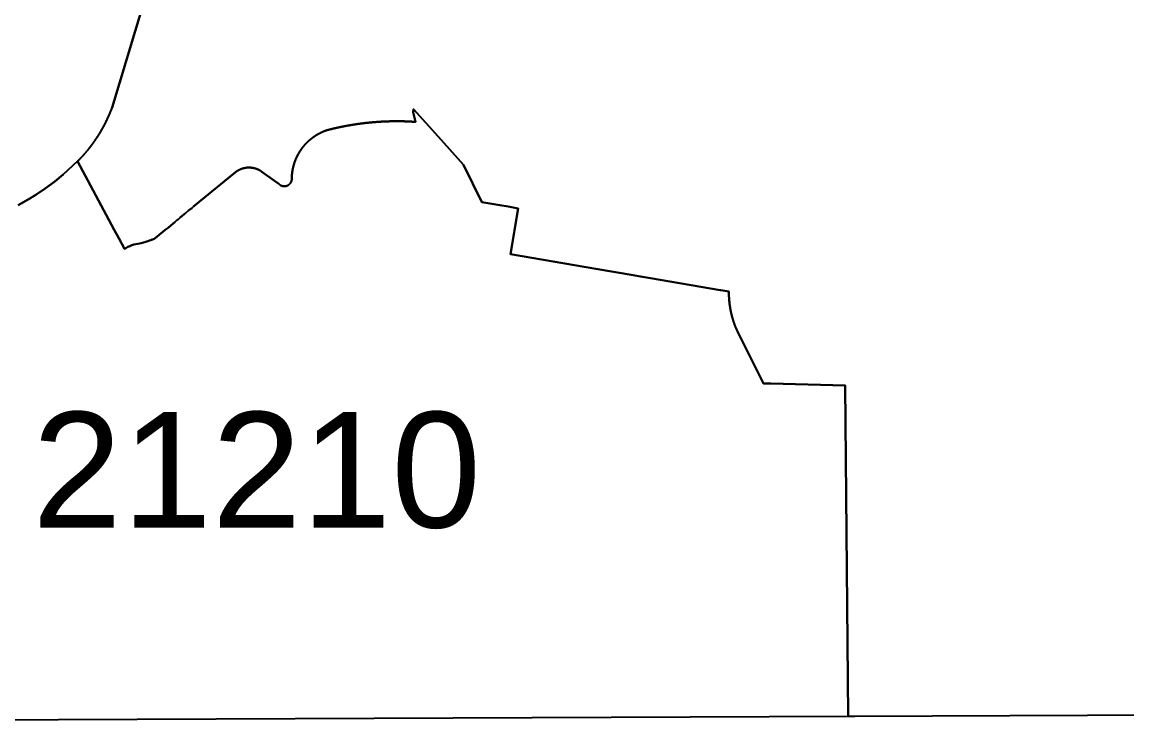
# Model space of a CAD drawing. Header units: inches. Extents: x 1341578 to 1502124, y 557203 to 748561.
# Drawn here: x 1412499 to 1417596, y 621263 to 624488 of the extents above; entities that cross this region are included whole.
import ezdxf
from ezdxf.enums import TextEntityAlignment as Align

# ---------------------------------------------------------------- set-up
doc = ezdxf.new("R2010")
doc.units = ezdxf.units.IN
doc.header["$MEASUREMENT"] = 0
doc.layers.add('Zipcode', color=7, linetype='Continuous')
doc.layers.add('ZipcodeAnno', color=7, linetype='Continuous')
doc.styles.add('Arial', font='arial.ttf')

msp = doc.modelspace()

# ---------------------------------------------------------------- linework, layer by layer
at = {"layer": 'Zipcode'}
for points in [[(1413054.4, 624558.9), (1412914, 624093.6), (1412913.6, 624092.7), (1412913.1, 624091.4), (1412912.4, 624089.5), (1412911.7, 624087.7), (1412911.2, 624086.3), (1412910.7, 624084.9), (1412910, 624083.1), (1412909.4, 624081.7), (1412908.9, 624080.3), (1412908.1, 624078.5), (1412907.4, 624076.7), (1412906.7, 624074.9), (1412905.9, 624073), (1412905.2, 624071.2), (1412904.4, 624069.4), (1412903.9, 624068), (1412903.3, 624066.7), (1412902.5, 624064.9), (1412901.8, 624063), (1412901, 624061.2), (1412900.4, 624059.9), (1412899.8, 624058.5), (1412899.2, 624057.2), (1412898.6, 624055.8), (1412897.8, 624054), (1412897, 624052.2), (1412896.4, 624050.9), (1412895.8, 624049.5), (1412895, 624047.7), (1412894.2, 624045.9), (1412893.6, 624044.6), (1412893, 624043.3), (1412892.1, 624041.5), (1412891.5, 624040.1), (1412890.9, 624038.8), (1412890, 624037), (1412889.2, 624035.2), (1412888.3, 624033.5), (1412887.5, 624031.7), (1412886.8, 624030.4), (1412886.2, 624029.1), (1412885.5, 624027.7), (1412884.8, 624026.4), (1412884, 624024.6), (1412883.3, 624023.3), (1412882.6, 624022), (1412882, 624020.7), (1412881.3, 624019.4), (1412880.4, 624017.6), (1412879.7, 624016.3), (1412879, 624015), (1412878.4, 624013.7), (1412877.7, 624012.4), (1412876.7, 624010.6), (1412875.8, 624008.9), (1412874.9, 624007.2), (1412874, 624005.4), (1412873, 624003.7), (1412872.1, 624002), (1412871.1, 624000.3), (1412870.2, 623998.5), (1412869.2, 623996.8), (1412868.2, 623995.1), (1412867.3, 623993.4), (1412866.3, 623991.7), (1412865.6, 623990.4), (1412864.8, 623989.1), (1412864.1, 623987.8), (1412863.3, 623986.6), (1412862.4, 623984.9), (1412861.6, 623983.6), (1412860.9, 623982.3), (1412859.8, 623980.6), (1412858.8, 623978.9), (1412857.8, 623977.3), (1412857.1, 623976), (1412856.3, 623974.7), (1412855.3, 623973), (1412854.2, 623971.4), (1412853.2, 623969.7), (1412852.2, 623968), (1412851.4, 623966.8), (1412850.6, 623965.5), (1412849.5, 623963.9), (1412848.5, 623962.2), (1412847.4, 623960.5), (1412846.6, 623959.3), (1412845.8, 623958.1), (1412844.7, 623956.4), (1412843.6, 623954.8), (1412842.8, 623953.5), (1412842, 623952.3), (1412840.9, 623950.7), (1412839.8, 623949), (1412838.7, 623947.4), (1412837.6, 623945.8), (1412836.8, 623944.5), (1412836, 623943.3), (1412835.1, 623942.1), (1412834.3, 623940.9), (1412833.2, 623939.3), (1412832.3, 623938.1), (1412831.5, 623936.9), (1412830.6, 623935.7), (1412829.8, 623934.5), (1412828.6, 623932.9), (1412827.5, 623931.3), (1412826.3, 623929.7), (1412825.2, 623928.1), (1412824.3, 623926.9), (1412823.4, 623925.7), (1412822.5, 623924.5), (1412821.7, 623923.3), (1412820.5, 623921.7), (1412819.3, 623920.1), (1412818.1, 623918.6), (1412817.2, 623917.4), (1412816.4, 623916.2), (1412815.2, 623914.6), (1412814, 623913.1), (1412812.8, 623911.5), (1412811.8, 623910.4), (1412810.9, 623909.2), (1412809.7, 623907.6), (1412808.8, 623906.5), (1412807.9, 623905.3), (1412806.7, 623903.8), (1412805.4, 623902.3), (1412804.2, 623900.7), (1412803, 623899.2), (1412801.7, 623897.7), (1412800.5, 623896.1), (1412799.2, 623894.6), (1412798, 623893.1), (1412797, 623892), (1412796.1, 623890.8), (1412794.8, 623889.3), (1412793.5, 623887.8), (1412792.3, 623886.3), (1412791, 623884.8), (1412789.7, 623883.3), (1412788.4, 623881.8), (1412787.5, 623880.7), (1412786.5, 623879.6), (1412785.2, 623878.1), (1412784.2, 623877), (1412783.2, 623875.9), (1412781.9, 623874.5), (1412780.6, 623873), (1412779.3, 623871.5), (1412778, 623870.1), (1412776.6, 623868.6), (1412775.3, 623867.2), (1412774, 623865.7), (1412772.6, 623864.3), (1412771.6, 623863.2), (1412770.6, 623862.1), (1412769.6, 623861), (1412768.6, 623860), (1412767.2, 623858.5), (1412765.9, 623857.1), (1412764.5, 623855.7), (1412763.5, 623854.6), (1412762.5, 623853.6), (1412761.4, 623852.5), (1412760.4, 623851.4), (1412759, 623850), (1412757.6, 623848.6), (1412756.3, 623847.2), (1412755.2, 623846.2), (1412689.2, 623785.5), (1412649.6, 623752.2), (1412606.1, 623719.9), (1412562.2, 623691.1), (1412527.2, 623669.5), (1412481.4, 623643.3)], [(1424210.8, 621316.9), (1416340.8, 621283.4), (1416310.5, 621283.2), (1416310.4, 621286.5), (1416296.4, 622810.3), (1415953.4, 622819.6), (1415919.4, 622820.5), (1415799.4, 623060.7), (1415799, 623061.6), (1415798.4, 623062.9), (1415797.6, 623064.7), (1415796.8, 623066.4), (1415796, 623068.2), (1415795.2, 623070), (1415794.5, 623071.8), (1415793.7, 623073.5), (1415793, 623075.3), (1415792.4, 623076.7), (1415791.9, 623078), (1415791.1, 623079.8), (1415790.4, 623081.6), (1415789.7, 623083.4), (1415789.2, 623084.8), (1415788.6, 623086.1), (1415787.9, 623087.9), (1415787.3, 623089.7), (1415786.6, 623091.5), (1415785.9, 623093.4), (1415785.3, 623095.2), (1415784.6, 623097), (1415784, 623098.8), (1415783.3, 623100.7), (1415782.9, 623102), (1415782.4, 623103.4), (1415781.9, 623104.8), (1415781.5, 623106.2), (1415781, 623107.5), (1415780.6, 623108.9), (1415780, 623110.8), (1415779.6, 623112.1), (1415779.1, 623113.5), (1415778.6, 623115.4), (1415778.1, 623116.8), (1415777.7, 623118.2), (1415777.2, 623120), (1415776.6, 623121.9), (1415776.1, 623123.7), (1415775.6, 623125.6), (1415775.2, 623127), (1415774.8, 623128.4), (1415774.3, 623130.3), (1415773.8, 623132.2), (1415773.4, 623134), (1415773, 623135.4), (1415772.6, 623136.8), (1415772.3, 623138.3), (1415772, 623139.7), (1415771.5, 623141.5), (1415771.1, 623143.4), (1415770.6, 623145.3), (1415770.3, 623146.7), (1415770, 623148.2), (1415769.6, 623150), (1415769.2, 623151.9), (1415768.8, 623153.8), (1415768.5, 623155.3), (1415768.2, 623156.7), (1415767.8, 623158.6), (1415767.5, 623160.5), (1415767.2, 623161.9), (1415767, 623163.3), (1415766.6, 623165.2), (1415766.3, 623167.1), (1415766, 623169.1), (1415765.7, 623170.5), (1415765.5, 623171.9), (1415765.2, 623173.8), (1415765, 623175.3), (1415764.7, 623176.7), (1415764.5, 623178.6), (1415764.3, 623180.1), (1415764.1, 623181.5), (1415763.8, 623183.4), (1415763.6, 623184.9), (1415763.4, 623186.3), (1415763.2, 623188.2), (1415763, 623189.7), (1415762.8, 623191.1), (1415762.6, 623193), (1415762.4, 623194.9), (1415762.3, 623196.4), (1415762.1, 623197.8), (1415761.9, 623199.8), (1415761.8, 623201.2), (1415761.7, 623202.7), (1415761.5, 623204.6), (1415761.4, 623206), (1415761.3, 623207.5), (1415761.1, 623209.4), (1415761, 623211.3), (1415760.9, 623213.3), (1415760.8, 623214.7), (1415760.7, 623216.2), (1415760.6, 623217.6), (1415760.6, 623219.1), (1415760.5, 623221), (1415760.4, 623222.9), (1415760.3, 623224.4), (1415760.3, 623225.8), (1415760.2, 623227.8), (1415760.2, 623229.7), (1415760.1, 623231.6), (1415760.1, 623233.1), (1415760.1, 623234.5), (1415760.1, 623236.5), (1415760.1, 623238.4), (1415760.1, 623240.4), (1415760.1, 623242.3), (1415760.1, 623243.7), (1415760.1, 623244.7), (1415722.3, 623251.2), (1415720.5, 623251.5), (1415398.6, 623306.3), (1415343.7, 623315.7), (1415318, 623320.1), (1415146.5, 623349.3), (1414949.4, 623382.9), (1414752.2, 623416.6), (1414788.4, 623628.5), (1414741.4, 623636.5), (1414702.6, 623643.1), (1414620.8, 623657.1), (1414535.5, 623829.1), (1414418, 623959.8), (1414304.4, 624086.2), (1414303.1, 624072.7), (1414314, 624027.8), (1414312.5, 624027.9), (1414311.6, 624028), (1414310.6, 624028), (1414309.1, 624028.1), (1414307.7, 624028.2), (1414306.7, 624028.3), (1414305.7, 624028.3), (1414304.7, 624028.4), (1414303.8, 624028.5), (1414302.8, 624028.5), (1414301.8, 624028.6), (1414300.8, 624028.6), (1414299.9, 624028.7), (1414298.9, 624028.7), (1414297.9, 624028.8), (1414296.9, 624028.9), (1414296, 624028.9), (1414295, 624029), (1414294, 624029), (1414293, 624029.1), (1414292.1, 624029.1), (1414291.1, 624029.2), (1414290.1, 624029.2), (1414289.1, 624029.3), (1414288.2, 624029.3), (1414286.7, 624029.4), (1414284.7, 624029.5), (1414282.8, 624029.5), (1414280.8, 624029.6), (1414278.9, 624029.7), (1414276.9, 624029.8), (1414275, 624029.9), (1414273, 624029.9), (1414271.6, 624030), (1414270.1, 624030), (1414268.2, 624030.1), (1414266.2, 624030.2), (1414264.2, 624030.2), (1414262.3, 624030.3), (1414260.3, 624030.3), (1414258.4, 624030.4), (1414256.9, 624030.4), (1414255.5, 624030.4), (1414254, 624030.5), (1414253, 624030.5), (1414251.5, 624030.5), (1414250.1, 624030.5), (1414249.1, 624030.6), (1414247.6, 624030.6), (1414246.2, 624030.6), (1414245.2, 624030.6), (1414244.2, 624030.6), (1414242.8, 624030.7), (1414241.3, 624030.7), (1414240.3, 624030.7), (1414239.3, 624030.7), (1414238.4, 624030.7), (1414237.4, 624030.7), (1414235.9, 624030.7), (1414234.5, 624030.7), (1414233, 624030.7), (1414231.5, 624030.7), (1414230.5, 624030.7), (1414229.6, 624030.7), (1414228.6, 624030.7), (1414227.6, 624030.7), (1414226.6, 624030.7), (1414225.7, 624030.7), (1414224.7, 624030.7), (1414223.7, 624030.7), (1414222.7, 624030.7), (1414221.8, 624030.7), (1414220.8, 624030.7), (1414219.8, 624030.7), (1414218.8, 624030.7), (1414217.8, 624030.7), (1414216.9, 624030.7), (1414215.9, 624030.7), (1414214.9, 624030.7), (1414213.9, 624030.7), (1414213, 624030.7), (1414212, 624030.6), (1414211, 624030.6), (1414210, 624030.6), (1414209.1, 624030.6), (1414208.1, 624030.6), (1414207.1, 624030.6), (1414206.1, 624030.6), (1414205.1, 624030.5), (1414204.2, 624030.5), (1414203.2, 624030.5), (1414202.2, 624030.5), (1414201.2, 624030.5), (1414200.3, 624030.5), (1414199.3, 624030.4), (1414198.3, 624030.4), (1414197.3, 624030.4), (1414196.4, 624030.4), (1414195.4, 624030.3), (1414194.4, 624030.3), (1414193.4, 624030.3), (1414192, 624030.2), (1414190.5, 624030.2), (1414189.5, 624030.2), (1414188.5, 624030.1), (1414187.6, 624030.1), (1414186.6, 624030.1), (1414185.6, 624030.1), (1414184.6, 624030), (1414183.7, 624030), (1414182.7, 624030), (1414181.7, 624029.9), (1414180.7, 624029.9), (1414179.8, 624029.8), (1414178.8, 624029.8), (1414177.8, 624029.8), (1414176.8, 624029.7), (1414175.9, 624029.7), (1414174.9, 624029.7), (1414173.9, 624029.6), (1414172.9, 624029.6), (1414171.9, 624029.5), (1414171, 624029.5), (1414170, 624029.4), (1414169, 624029.4), (1414168, 624029.4), (1414167.1, 624029.3), (1414166.1, 624029.3), (1414165.1, 624029.2), (1414164.1, 624029.2), (1414163.2, 624029.1), (1414162.2, 624029.1), (1414161.2, 624029), (1414160.2, 624029), (1414159.3, 624028.9), (1414158.3, 624028.9), (1414157.3, 624028.8), (1414156.3, 624028.8), (1414155.4, 624028.7), (1414154.4, 624028.6), (1414153.4, 624028.6), (1414152.4, 624028.5), (1414151.5, 624028.5), (1414150.5, 624028.4), (1414149.5, 624028.4), (1414148.5, 624028.3), (1414147.6, 624028.2), (1414146.1, 624028.1), (1414144.6, 624028), (1414143.7, 624028), (1414142.7, 624027.9), (1414141.7, 624027.8), (1414140.7, 624027.8), (1414139.8, 624027.7), (1414138.8, 624027.7), (1414137.8, 624027.6), (1414136.8, 624027.5), (1414135.9, 624027.4), (1414134.9, 624027.4), (1414133.9, 624027.3), (1414132.9, 624027.2), (1414132, 624027.2), (1414131, 624027.1), (1414130, 624027), (1414129, 624026.9), (1414128.1, 624026.9), (1414127.1, 624026.8), (1414126.1, 624026.7), (1414125.2, 624026.6), (1414124.2, 624026.5), (1414123.2, 624026.5), (1414122.2, 624026.4), (1414121.3, 624026.3), (1414120.3, 624026.2), (1414119.3, 624026.1), (1414118.3, 624026.1), (1414117.4, 624026), (1414116.4, 624025.9), (1414115.4, 624025.8), (1414114.4, 624025.7), (1414113.5, 624025.6), (1414112.5, 624025.5), (1414111.5, 624025.5), (1414110.6, 624025.4), (1414109.6, 624025.3), (1414108.6, 624025.2), (1414107.6, 624025.1), (1414106.7, 624025), (1414105.7, 624024.9), (1414104.7, 624024.8), (1414103.7, 624024.7), (1414102.8, 624024.6), (1414101.8, 624024.5), (1414100.8, 624024.4), (1414099.9, 624024.3), (1414098.9, 624024.2), (1414097.9, 624024.1), (1414096.9, 624024), (1414096, 624023.9), (1414094.5, 624023.8), (1414093.1, 624023.6), (1414092.1, 624023.5), (1414091.1, 624023.4), (1414090.1, 624023.3), (1414089.2, 624023.2), (1414088.2, 624023.1), (1414087.2, 624023), (1414086.3, 624022.9), (1414085.3, 624022.8), (1414084.3, 624022.7), (1414083.3, 624022.6), (1414082.4, 624022.4), (1414081.4, 624022.3), (1414080.4, 624022.2), (1414079.5, 624022.1), (1414078, 624021.9), (1414076.6, 624021.8), (1414075.6, 624021.7), (1414074.6, 624021.5), (1414073.6, 624021.4), (1414072.7, 624021.3), (1414071.7, 624021.2), (1414070.7, 624021.1), (1414069.8, 624020.9), (1414068.8, 624020.8), (1414067.8, 624020.7), (1414066.9, 624020.6), (1414065.9, 624020.4), (1414064.9, 624020.3), (1414063.9, 624020.2), (1414063, 624020.1), (1414062, 624019.9), (1414061, 624019.8), (1414060.1, 624019.7), (1414059.1, 624019.6), (1414058.1, 624019.4), (1414057.2, 624019.3), (1414056.2, 624019.2), (1414055.2, 624019), (1414054.3, 624018.9), (1414053.3, 624018.8), (1414052.3, 624018.6), (1414051.4, 624018.5), (1414050.4, 624018.4), (1414049.4, 624018.2), (1414048.5, 624018.1), (1414047.5, 624018), (1414046.5, 624017.8), (1414045.6, 624017.7), (1414044.6, 624017.5), (1414043.6, 624017.4), (1414042.7, 624017.3), (1414041.7, 624017.1), (1414040.7, 624017), (1414039.8, 624016.8), (1414038.8, 624016.7), (1414037.8, 624016.5), (1414036.9, 624016.4), (1414035.9, 624016.3), (1414034.9, 624016.1), (1414034, 624016), (1414033, 624015.8), (1414032, 624015.7), (1414031.1, 624015.5), (1414030.1, 624015.4), (1414029.1, 624015.2), (1414028.2, 624015.1), (1414027.2, 624014.9), (1414026.2, 624014.7), (1414025.3, 624014.6), (1414024.3, 624014.4), (1414023.3, 624014.3), (1414022.4, 624014.1), (1414021.4, 624014), (1414020.5, 624013.8), (1414019.5, 624013.6), (1414018.5, 624013.5), (1414017.6, 624013.3), (1414016.6, 624013.2), (1414015.6, 624013), (1414014.7, 624012.8), (1414013.7, 624012.7), (1414012.7, 624012.5), (1414011.8, 624012.3), (1414010.8, 624012.2), (1414009.9, 624012), (1414008.9, 624011.8), (1414007.9, 624011.7), (1414007, 624011.5), (1414006, 624011.3), (1414005, 624011.2), (1414004.1, 624011), (1414003.1, 624010.8), (1414002.2, 624010.7), (1414001.2, 624010.5), (1414000.2, 624010.3), (1413999.3, 624010.1), (1413998.3, 624010), (1413997.4, 624009.8), (1413996.4, 624009.6), (1413995.4, 624009.4), (1413994.5, 624009.2), (1413993.5, 624009.1), (1413992.6, 624008.9), (1413991.6, 624008.7), (1413990.6, 624008.5), (1413989.7, 624008.3), (1413988.7, 624008.2), (1413987.8, 624008), (1413986.8, 624007.8), (1413985.8, 624007.6), (1413984.9, 624007.4), (1413983.9, 624007.2), (1413983, 624007.1), (1413982, 624006.9), (1413981, 624006.7), (1413980.1, 624006.5), (1413979.1, 624006.3), (1413978.2, 624006.1), (1413977.2, 624005.9), (1413976.3, 624005.7), (1413975.3, 624005.5), (1413974.3, 624005.3), (1413973.4, 624005.1), (1413972.4, 624004.9), (1413971.5, 624004.7), (1413970.5, 624004.6), (1413969.6, 624004.4), (1413968.6, 624004.2), (1413967.6, 624004), (1413966.7, 624003.8), (1413965.7, 624003.6), (1413964.8, 624003.4), (1413963.8, 624003.2), (1413962.4, 624002.9), (1413960.9, 624002.5), (1413960, 624002.3), (1413959, 624002.1), (1413958.1, 624001.9), (1413957.1, 624001.7), (1413956.2, 624001.5), (1413955.2, 624001.3), (1413954.3, 624001.1), (1413953.3, 624000.9), (1413952.4, 624000.7), (1413950.9, 624000.4), (1413949.5, 624000), (1413948.5, 623999.8), (1413947.6, 623999.6), (1413946.6, 623999.4), (1413945.7, 623999.2), (1413944.7, 623999), (1413943.8, 623998.7), (1413942.8, 623998.5), (1413941.9, 623998.3), (1413940.9, 623998.1), (1413940, 623997.9), (1413939, 623997.7), (1413938.1, 623997.4), (1413937.1, 623997.2), (1413936.2, 623997), (1413935.2, 623996.8), (1413934.3, 623996.5), (1413933.3, 623996.3), (1413932.4, 623996.1), (1413931.4, 623995.9), (1413930.5, 623995.6), (1413929.5, 623995.4), (1413928.6, 623995.2), (1413927.6, 623994.9), (1413926.7, 623994.7), (1413925.7, 623994.5), (1413924.8, 623994.3), (1413923.8, 623994), (1413922.9, 623993.8), (1413921.9, 623993.6), (1413921, 623993.3), (1413920, 623993.1), (1413919.1, 623992.8), (1413918.1, 623992.6), (1413917.2, 623992.4), (1413916.2, 623992.1), (1413915.3, 623991.9), (1413914.3, 623991.7), (1413913.4, 623991.4), (1413912.4, 623991.2), (1413911.5, 623990.9), (1413910.6, 623990.7), (1413909.6, 623990.4), (1413908.2, 623990.1), (1413906.8, 623989.7), (1413905.8, 623989.4), (1413904.9, 623989.1), (1413904, 623988.8), (1413903, 623988.4), (1413902.1, 623988.1), (1413901.1, 623987.8), (1413900.2, 623987.4), (1413899.3, 623987.1), (1413898.4, 623986.8), (1413897.4, 623986.4), (1413896.5, 623986.1), (1413895.6, 623985.7), (1413894.2, 623985.2), (1413892.8, 623984.6), (1413891.9, 623984.2), (1413891, 623983.9), (1413890.1, 623983.5), (1413889.1, 623983.1), (1413888.2, 623982.7), (1413887.3, 623982.3), (1413886.4, 623981.9), (1413885.5, 623981.5), (1413884.6, 623981.1), (1413883.7, 623980.7), (1413882.8, 623980.3), (1413881.9, 623979.9), (1413881, 623979.5), (1413880.1, 623979.1), (1413879.2, 623978.7), (1413878.3, 623978.2), (1413877.4, 623977.8), (1413876.5, 623977.4), (1413875.6, 623976.9), (1413874.7, 623976.5), (1413873.8, 623976), (1413873, 623975.6), (1413872.1, 623975.1), (1413871.2, 623974.7), (1413870.3, 623974.2), (1413869.4, 623973.8), (1413868.6, 623973.3), (1413867.7, 623972.8), (1413866.8, 623972.4), (1413866, 623971.9), (1413865.1, 623971.4), (1413864.2, 623970.9), (1413863.4, 623970.4), (1413862.5, 623969.9), (1413861.6, 623969.4), (1413860.8, 623968.9), (1413859.9, 623968.4), (1413858.7, 623967.7), (1413857.4, 623966.9), (1413856.5, 623966.4), (1413855.7, 623965.9), (1413854.9, 623965.3), (1413854, 623964.8), (1413853.2, 623964.3), (1413852.4, 623963.7), (1413851.5, 623963.2), (1413850.7, 623962.7), (1413849.9, 623962.1), (1413849, 623961.6), (1413847.8, 623960.7), (1413846.6, 623959.9), (1413845.8, 623959.3), (1413844.9, 623958.8), (1413844.1, 623958.2), (1413843.3, 623957.6), (1413842.5, 623957.1), (1413841.3, 623956.2), (1413840.1, 623955.3), (1413839.3, 623954.7), (1413838.5, 623954.1), (1413837.7, 623953.5), (1413836.9, 623952.9), (1413836.2, 623952.3), (1413835.4, 623951.7), (1413834.6, 623951.1), (1413833.8, 623950.5), (1413833, 623949.9), (1413832.3, 623949.3), (1413831.5, 623948.6), (1413830.7, 623948), (1413829.9, 623947.4), (1413829.2, 623946.8), (1413828.4, 623946.1), (1413827.7, 623945.5), (1413826.9, 623944.8), (1413826.2, 623944.2), (1413825.4, 623943.5), (1413824.7, 623942.9), (1413823.9, 623942.2), (1413823.2, 623941.6), (1413822.4, 623940.9), (1413821.7, 623940.3), (1413821, 623939.6), (1413820.2, 623938.9), (1413819.5, 623938.3), (1413818.8, 623937.6), (1413818, 623936.9), (1413817.3, 623936.2), (1413816.6, 623935.5), (1413815.9, 623934.9), (1413815.2, 623934.2), (1413814.5, 623933.5), (1413813.8, 623932.8), (1413813.1, 623932.1), (1413812.4, 623931.4), (1413811.7, 623930.7), (1413811, 623930), (1413810.3, 623929.3), (1413809.6, 623928.5), (1413808.9, 623927.8), (1413808.2, 623927.1), (1413807.5, 623926.4), (1413806.9, 623925.7), (1413806.2, 623924.9), (1413805.5, 623924.2), (1413804.9, 623923.5), (1413804.2, 623922.7), (1413803.5, 623922), (1413802.9, 623921.3), (1413801.9, 623920.1), (1413800.9, 623919), (1413800.3, 623918.3), (1413799.6, 623917.5), (1413799, 623916.7), (1413798.4, 623916), (1413797.7, 623915.2), (1413797.1, 623914.5), (1413796.5, 623913.7), (1413795.8, 623912.9), (1413795.2, 623912.1), (1413794.6, 623911.4), (1413794, 623910.6), (1413793.4, 623909.8), (1413792.8, 623909), (1413792.2, 623908.2), (1413791.6, 623907.5), (1413791, 623906.7), (1413790.1, 623905.5), (1413789.2, 623904.3), (1413788.6, 623903.5), (1413788, 623902.7), (1413787.5, 623901.9), (1413786.9, 623901.1), (1413786.3, 623900.3), (1413785.7, 623899.4), (1413785.2, 623898.6), (1413784.6, 623897.8), (1413784.1, 623897), (1413783.5, 623896.2), (1413783, 623895.3), (1413782.4, 623894.5), (1413781.9, 623893.7), (1413781.3, 623892.9), (1413780.8, 623892), (1413780.3, 623891.2), (1413779.7, 623890.3), (1413779.2, 623889.5), (1413778.7, 623888.7), (1413778.2, 623887.8), (1413777.6, 623887), (1413777.1, 623886.1), (1413776.6, 623885.3), (1413776.1, 623884.4), (1413775.6, 623883.6), (1413775.1, 623882.7), (1413774.6, 623881.8), (1413774.1, 623881), (1413773.7, 623880.1), (1413773.2, 623879.3), (1413772.7, 623878.4), (1413772.2, 623877.5), (1413771.7, 623876.7), (1413771.3, 623875.8), (1413770.8, 623874.9), (1413770.3, 623874), (1413769.9, 623873.1), (1413769.4, 623872.3), (1413769, 623871.4), (1413768.5, 623870.5), (1413768.1, 623869.6), (1413767.7, 623868.7), (1413767.2, 623867.8), (1413766.8, 623866.9), (1413766.4, 623866), (1413765.9, 623865.2), (1413765.5, 623864.3), (1413765.1, 623863.4), (1413764.7, 623862.5), (1413764.3, 623861.6), (1413763.9, 623860.6), (1413763.5, 623859.7), (1413763.1, 623858.8), (1413762.7, 623857.9), (1413762.3, 623857), (1413761.9, 623856.1), (1413761.5, 623855.2), (1413761.1, 623854.3), (1413760.7, 623853.4), (1413760.4, 623852.4), (1413760, 623851.5), (1413759.6, 623850.6), (1413759.3, 623849.7), (1413758.9, 623848.7), (1413758.6, 623847.8), (1413758.2, 623846.9), (1413757.9, 623846), (1413757.4, 623844.6), (1413756.9, 623843.2), (1413756.5, 623842.2), (1413756.2, 623841.3), (1413755.9, 623840.4), (1413755.6, 623839.4), (1413755.3, 623838.5), (1413755, 623837.5), (1413754.6, 623836.6), (1413754.3, 623835.6), (1413754, 623834.7), (1413753.6, 623833.3), (1413753.2, 623831.9), (1413752.9, 623830.9), (1413752.6, 623830), (1413752.3, 623829), (1413752.1, 623828.1), (1413751.8, 623827.1), (1413751.5, 623826.1), (1413751.3, 623825.2), (1413751, 623824.2), (1413750.8, 623823.3), (1413750.5, 623822.3), (1413750.3, 623821.3), (1413750, 623820.4), (1413749.8, 623819.4), (1413749.6, 623818.5), (1413749.4, 623817.5), (1413749.1, 623816.5), (1413748.9, 623815.6), (1413748.7, 623814.6), (1413748.5, 623813.6), (1413748.3, 623812.7), (1413748.1, 623811.7), (1413747.9, 623810.7), (1413747.7, 623809.7), (1413747.5, 623808.8), (1413747.3, 623807.8), (1413747.1, 623806.8), (1413747, 623805.8), (1413746.8, 623804.9), (1413746.6, 623803.9), (1413746.4, 623802.9), (1413746.3, 623801.9), (1413746.1, 623801), (1413745.9, 623799.5), (1413745.7, 623798), (1413745.5, 623797), (1413745.4, 623796.1), (1413745.3, 623795.1), (1413745.1, 623794.1), (1413745, 623793.1), (1413744.9, 623792.1), (1413744.8, 623791.1), (1413744.7, 623790.2), (1413744.5, 623789.2), (1413744.4, 623788.2), (1413744.3, 623787.2), (1413744.2, 623786.2), (1413744.2, 623785.2), (1413744.1, 623784.2), (1413744, 623783.3), (1413743.9, 623782.3), (1413743.8, 623781.3), (1413743.8, 623780.3), (1413743.7, 623779.3), (1413743.6, 623778.3), (1413743.5, 623776.8), (1413743.5, 623775.3), (1413743.4, 623774.4), (1413743.4, 623773.4), (1413743.3, 623772.4), (1413743.3, 623771.4), (1413743.3, 623770.4), (1413743.2, 623769.4), (1413743.2, 623768.4), (1413743.2, 623767.4), (1413743.2, 623766.4), (1413743.2, 623765.4), (1413743.2, 623764.4), (1413743.2, 623763.5), (1413743.2, 623762.5), (1413743.1, 623761.2), (1413743, 623759.9), (1413742.7, 623758.6), (1413742.4, 623756.8), (1413741.9, 623755.2), (1413741.6, 623754.2), (1413741.2, 623753), (1413740.7, 623751.9), (1413740.2, 623750.6), (1413739.4, 623749), (1413738.6, 623747.6), (1413738, 623746.5), (1413737.2, 623745.4), (1413736.2, 623744), (1413735.1, 623742.6), (1413734, 623741.3), (1413733.1, 623740.5), (1413732.3, 623739.7), (1413731.4, 623738.9), (1413730.5, 623738.1), (1413729.4, 623737.3), (1413728.3, 623736.5), (1413727.5, 623736), (1413726.5, 623735.4), (1413725.3, 623734.7), (1413723.9, 623733.9), (1413722.8, 623733.4), (1413721.7, 623733), (1413720.6, 623732.5), (1413719.4, 623732.1), (1413718.3, 623731.8), (1413717.1, 623731.5), (1413715.8, 623731.2), (1413714, 623730.9), (1413712.5, 623730.7), (1413711.6, 623730.6), (1413710.3, 623730.5), (1413708.9, 623730.5), (1413707.7, 623730.5), (1413706.5, 623730.5), (1413705.3, 623730.6), (1413704.2, 623730.8), (1413703.2, 623730.9), (1413702.3, 623731.1), (1413701.1, 623731.3), (1413700, 623731.6), (1413699.1, 623731.9), (1413698.3, 623732.1), (1413697.1, 623732.5), (1413696.1, 623732.9), (1413695, 623733.4), (1413693.8, 623733.9), (1413692.7, 623734.4), (1413691.7, 623735), (1413690.7, 623735.6), (1413689.7, 623736.2), (1413688.7, 623736.9), (1413687.8, 623737.6), (1413686.8, 623738.4), (1413685.9, 623739.2), (1413685, 623739.9), (1413684.3, 623740.6), (1413683.6, 623741.3), (1413662.9, 623756.2), (1413605.6, 623797.2), (1413604.1, 623798.3), (1413602.6, 623799.4), (1413601.1, 623800.4), (1413599.9, 623801.2), (1413598.7, 623801.9), (1413597.1, 623802.9), (1413595.5, 623803.8), (1413594.3, 623804.5), (1413593, 623805.2), (1413591.8, 623805.8), (1413590.5, 623806.5), (1413588.9, 623807.3), (1413587.6, 623807.9), (1413586.3, 623808.5), (1413584.6, 623809.2), (1413582.9, 623809.9), (1413581.1, 623810.6), (1413579.8, 623811.1), (1413578.5, 623811.5), (1413576.7, 623812.1), (1413575.4, 623812.5), (1413574.1, 623813), (1413572.7, 623813.3), (1413571.4, 623813.7), (1413569.5, 623814.2), (1413568.2, 623814.5), (1413566.8, 623814.8), (1413565, 623815.2), (1413563.1, 623815.5), (1413561.8, 623815.7), (1413560.4, 623816), (1413558.5, 623816.2), (1413556.7, 623816.4), (1413554.8, 623816.6), (1413553, 623816.8), (1413551.1, 623816.9), (1413549.2, 623817), (1413547.4, 623817), (1413545.5, 623817), (1413544.1, 623817), (1413542.7, 623817), (1413541.3, 623816.9), (1413539.9, 623816.8), (1413538, 623816.7), (1413536.2, 623816.6), (1413534.8, 623816.4), (1413533.4, 623816.2), (1413531.5, 623816), (1413529.7, 623815.7), (1413527.8, 623815.4), (1413526, 623815), (1413524.6, 623814.8), (1413523.3, 623814.4), (1413521.9, 623814.1), (1413520.6, 623813.8), (1413518.7, 623813.3), (1413517, 623812.8), (1413515.6, 623812.4), (1413514.3, 623811.9), (1413513, 623811.5), (1413511.6, 623811), (1413509.9, 623810.4), (1413508.2, 623809.7), (1413506.4, 623808.9), (1413504.7, 623808.2), (1413503.4, 623807.6), (1413502.2, 623807), (1413500.5, 623806.2), (1413499.3, 623805.5), (1413498, 623804.9), (1413496.8, 623804.2), (1413495.6, 623803.5), (1413494, 623802.6), (1413492.8, 623801.8), (1413491.6, 623801.1), (1413299.1, 623644.9), (1413290.5, 623637.5), (1413281.9, 623630.2), (1413267.2, 623618), (1413252.3, 623606.1), (1413237.5, 623594), (1413228.9, 623586.7), (1413220.3, 623579.4), (1413211.7, 623572), (1413203.1, 623564.7), (1413194.5, 623557.3), (1413185.9, 623550), (1413172.8, 623539.4), (1413159.7, 623528.8), (1413146.5, 623518.4), (1413133.3, 623507.9), (1413120.1, 623497.5), (1413106.9, 623487), (1413104.3, 623486.2), (1413101.7, 623485.4), (1413099.2, 623484.5), (1413092.6, 623482.4), (1413086.2, 623480.1), (1413079.6, 623477.9), (1413069.5, 623474.5), (1413059.3, 623471.3), (1413049, 623468.5), (1413040.8, 623466.9), (1413032.5, 623465.5), (1413024.3, 623463.8), (1413015, 623461.3), (1413005.7, 623458.3), (1412996.7, 623454.8), (1412987.2, 623450.4), (1412977.9, 623445.5), (1412971.5, 623441.8), (1412944.8, 623491.7), (1412924.3, 623530.1), (1412755.2, 623846.2), (1412756.3, 623847.2), (1412757.6, 623848.6), (1412759, 623850), (1412760.4, 623851.4), (1412761.4, 623852.5), (1412762.5, 623853.6), (1412763.5, 623854.6), (1412764.5, 623855.7), (1412765.9, 623857.1), (1412767.2, 623858.5), (1412768.6, 623860), (1412769.6, 623861), (1412770.6, 623862.1), (1412771.6, 623863.2), (1412772.6, 623864.3), (1412774, 623865.7), (1412775.3, 623867.2), (1412776.6, 623868.6), (1412778, 623870.1), (1412779.3, 623871.5), (1412780.6, 623873), (1412781.9, 623874.5), (1412783.2, 623875.9), (1412784.2, 623877), (1412785.2, 623878.1), (1412786.5, 623879.6), (1412787.5, 623880.7), (1412788.4, 623881.8), (1412789.7, 623883.3), (1412791, 623884.8), (1412792.3, 623886.3), (1412793.5, 623887.8), (1412794.8, 623889.3), (1412796.1, 623890.8), (1412797, 623892), (1412798, 623893.1), (1412799.2, 623894.6), (1412800.5, 623896.1), (1412801.7, 623897.7), (1412803, 623899.2), (1412804.2, 623900.7), (1412805.4, 623902.3), (1412806.7, 623903.8), (1412807.9, 623905.3), (1412808.8, 623906.5), (1412809.7, 623907.6), (1412810.9, 623909.2), (1412811.8, 623910.4), (1412812.8, 623911.5), (1412814, 623913.1), (1412815.2, 623914.6), (1412816.4, 623916.2), (1412817.2, 623917.4), (1412818.1, 623918.6), (1412819.3, 623920.1), (1412820.5, 623921.7), (1412821.7, 623923.3), (1412822.5, 623924.5), (1412823.4, 623925.7), (1412824.3, 623926.9), (1412825.2, 623928.1), (1412826.3, 623929.7), (1412827.5, 623931.3), (1412828.6, 623932.9), (1412829.8, 623934.5), (1412830.6, 623935.7), (1412831.5, 623936.9), (1412832.3, 623938.1), (1412833.2, 623939.3), (1412834.3, 623940.9), (1412835.1, 623942.1), (1412836, 623943.3), (1412836.8, 623944.5), (1412837.6, 623945.8), (1412838.7, 623947.4), (1412839.8, 623949), (1412840.9, 623950.7), (1412842, 623952.3), (1412842.8, 623953.5), (1412843.6, 623954.8), (1412844.7, 623956.4), (1412845.8, 623958.1), (1412846.6, 623959.3), (1412847.4, 623960.5), (1412848.5, 623962.2), (1412849.5, 623963.9), (1412850.6, 623965.5), (1412851.4, 623966.8), (1412852.2, 623968), (1412853.2, 623969.7), (1412854.2, 623971.4), (1412855.3, 623973), (1412856.3, 623974.7), (1412857.1, 623976), (1412857.8, 623977.3), (1412858.8, 623978.9), (1412859.8, 623980.6), (1412860.9, 623982.3), (1412861.6, 623983.6), (1412862.4, 623984.9), (1412863.3, 623986.6), (1412864.1, 623987.8), (1412864.8, 623989.1), (1412865.6, 623990.4), (1412866.3, 623991.7), (1412867.3, 623993.4), (1412868.2, 623995.1), (1412869.2, 623996.8), (1412870.2, 623998.5), (1412871.1, 624000.3), (1412872.1, 624002), (1412873, 624003.7), (1412874, 624005.4), (1412874.9, 624007.2), (1412875.8, 624008.9), (1412876.7, 624010.6), (1412877.7, 624012.4), (1412878.4, 624013.7), (1412879, 624015), (1412879.7, 624016.3), (1412880.4, 624017.6), (1412881.3, 624019.4), (1412882, 624020.7), (1412882.6, 624022), (1412883.3, 624023.3), (1412884, 624024.6), (1412884.8, 624026.4), (1412885.5, 624027.7), (1412886.2, 624029.1), (1412886.8, 624030.4), (1412887.5, 624031.7), (1412888.3, 624033.5), (1412889.2, 624035.2), (1412890, 624037), (1412890.9, 624038.8), (1412891.5, 624040.1), (1412892.1, 624041.5), (1412893, 624043.3), (1412893.6, 624044.6), (1412894.2, 624045.9), (1412895, 624047.7), (1412895.8, 624049.5), (1412896.4, 624050.9), (1412897, 624052.2), (1412897.8, 624054), (1412898.6, 624055.8), (1412899.2, 624057.2), (1412899.8, 624058.5), (1412900.4, 624059.9), (1412901, 624061.2), (1412901.8, 624063), (1412902.5, 624064.9), (1412903.3, 624066.7), (1412903.9, 624068), (1412904.4, 624069.4), (1412905.2, 624071.2), (1412905.9, 624073), (1412906.7, 624074.9), (1412907.4, 624076.7), (1412908.1, 624078.5), (1412908.9, 624080.3), (1412909.4, 624081.7), (1412910, 624083.1), (1412910.7, 624084.9), (1412911.2, 624086.3), (1412911.7, 624087.7), (1412912.4, 624089.5), (1412913.1, 624091.4), (1412913.6, 624092.7), (1412914, 624093.6), (1413054.4, 624558.9)], [(1412481.4, 623643.3), (1412527.2, 623669.5), (1412562.2, 623691.1), (1412606.1, 623719.9), (1412649.6, 623752.2), (1412689.2, 623785.5), (1412755.2, 623846.2), (1412924.3, 623530.1), (1412944.8, 623491.7), (1412971.5, 623441.8), (1412977.9, 623445.5), (1412987.2, 623450.4), (1412996.7, 623454.8), (1413005.7, 623458.3), (1413015, 623461.3), (1413024.3, 623463.8), (1413032.5, 623465.5), (1413040.8, 623466.9), (1413049, 623468.5), (1413059.3, 623471.3), (1413069.5, 623474.5), (1413079.6, 623477.9), (1413086.2, 623480.1), (1413092.6, 623482.4), (1413099.2, 623484.5), (1413101.7, 623485.4), (1413104.3, 623486.2), (1413106.9, 623487), (1413120.1, 623497.5), (1413133.3, 623507.9), (1413146.5, 623518.4), (1413159.7, 623528.8), (1413172.8, 623539.4), (1413185.9, 623550), (1413194.5, 623557.3), (1413203.1, 623564.7), (1413211.7, 623572), (1413220.3, 623579.4), (1413228.9, 623586.7), (1413237.5, 623594), (1413252.3, 623606.1), (1413267.2, 623618), (1413281.9, 623630.2), (1413290.5, 623637.5), (1413299.1, 623644.9), (1413491.6, 623801.1), (1413492.8, 623801.8), (1413494, 623802.6), (1413495.6, 623803.5), (1413496.8, 623804.2), (1413498, 623804.9), (1413499.3, 623805.5), (1413500.5, 623806.2), (1413502.2, 623807), (1413503.4, 623807.6), (1413504.7, 623808.2), (1413506.4, 623808.9), (1413508.2, 623809.7), (1413509.9, 623810.4), (1413511.6, 623811), (1413513, 623811.5), (1413514.3, 623811.9), (1413515.6, 623812.4), (1413517, 623812.8), (1413518.7, 623813.3), (1413520.6, 623813.8), (1413521.9, 623814.1), (1413523.3, 623814.4), (1413524.6, 623814.8), (1413526, 623815), (1413527.8, 623815.4), (1413529.7, 623815.7), (1413531.5, 623816), (1413533.4, 623816.2), (1413534.8, 623816.4), (1413536.2, 623816.6), (1413538, 623816.7), (1413539.9, 623816.8), (1413541.3, 623816.9), (1413542.7, 623817), (1413544.1, 623817), (1413545.5, 623817), (1413547.4, 623817), (1413549.2, 623817), (1413551.1, 623816.9), (1413553, 623816.8), (1413554.8, 623816.6), (1413556.7, 623816.4), (1413558.5, 623816.2), (1413560.4, 623816), (1413561.8, 623815.7), (1413563.1, 623815.5), (1413565, 623815.2), (1413566.8, 623814.8), (1413568.2, 623814.5), (1413569.5, 623814.2), (1413571.4, 623813.7), (1413572.7, 623813.3), (1413574.1, 623813), (1413575.4, 623812.5), (1413576.7, 623812.1), (1413578.5, 623811.5), (1413579.8, 623811.1), (1413581.1, 623810.6), (1413582.9, 623809.9), (1413584.6, 623809.2), (1413586.3, 623808.5), (1413587.6, 623807.9), (1413588.9, 623807.3), (1413590.5, 623806.5), (1413591.8, 623805.8), (1413593, 623805.2), (1413594.3, 623804.5), (1413595.5, 623803.8), (1413597.1, 623802.9), (1413598.7, 623801.9), (1413599.9, 623801.2), (1413601.1, 623800.4), (1413602.6, 623799.4), (1413604.1, 623798.3), (1413605.6, 623797.2), (1413662.9, 623756.2), (1413683.6, 623741.3), (1413684.3, 623740.6), (1413685, 623739.9), (1413685.9, 623739.2), (1413686.8, 623738.4), (1413687.8, 623737.6), (1413688.7, 623736.9), (1413689.7, 623736.2), (1413690.7, 623735.6), (1413691.7, 623735), (1413692.7, 623734.4), (1413693.8, 623733.9), (1413695, 623733.4), (1413696.1, 623732.9), (1413697.1, 623732.5), (1413698.3, 623732.1), (1413699.1, 623731.9), (1413700, 623731.6), (1413701.1, 623731.3), (1413702.3, 623731.1), (1413703.2, 623730.9), (1413704.2, 623730.8), (1413705.3, 623730.6), (1413706.5, 623730.5), (1413707.7, 623730.5), (1413708.9, 623730.5), (1413710.3, 623730.5), (1413711.6, 623730.6), (1413712.5, 623730.7), (1413714, 623730.9), (1413715.8, 623731.2), (1413717.1, 623731.5), (1413718.3, 623731.8), (1413719.4, 623732.1), (1413720.6, 623732.5), (1413721.7, 623733), (1413722.8, 623733.4), (1413723.9, 623733.9), (1413725.3, 623734.7), (1413726.5, 623735.4), (1413727.5, 623736), (1413728.3, 623736.5), (1413729.4, 623737.3), (1413730.5, 623738.1), (1413731.4, 623738.9), (1413732.3, 623739.7), (1413733.1, 623740.5), (1413734, 623741.3), (1413735.1, 623742.6), (1413736.2, 623744), (1413737.2, 623745.4), (1413738, 623746.5), (1413738.6, 623747.6), (1413739.4, 623749), (1413740.2, 623750.6), (1413740.7, 623751.9), (1413741.2, 623753), (1413741.6, 623754.2), (1413741.9, 623755.2), (1413742.4, 623756.8), (1413742.7, 623758.6), (1413743, 623759.9), (1413743.1, 623761.2), (1413743.2, 623762.5), (1413743.2, 623763.5), (1413743.2, 623764.4), (1413743.2, 623765.4), (1413743.2, 623766.4), (1413743.2, 623767.4), (1413743.2, 623768.4), (1413743.2, 623769.4), (1413743.3, 623770.4), (1413743.3, 623771.4), (1413743.3, 623772.4), (1413743.4, 623773.4), (1413743.4, 623774.4), (1413743.5, 623775.3), (1413743.5, 623776.8), (1413743.6, 623778.3), (1413743.7, 623779.3), (1413743.8, 623780.3), (1413743.8, 623781.3), (1413743.9, 623782.3), (1413744, 623783.3), (1413744.1, 623784.2), (1413744.2, 623785.2), (1413744.2, 623786.2), (1413744.3, 623787.2), (1413744.4, 623788.2), (1413744.5, 623789.2), (1413744.7, 623790.2), (1413744.8, 623791.1), (1413744.9, 623792.1), (1413745, 623793.1), (1413745.1, 623794.1), (1413745.3, 623795.1), (1413745.4, 623796.1), (1413745.5, 623797), (1413745.7, 623798), (1413745.9, 623799.5), (1413746.1, 623801), (1413746.3, 623801.9), (1413746.4, 623802.9), (1413746.6, 623803.9), (1413746.8, 623804.9), (1413747, 623805.8), (1413747.1, 623806.8), (1413747.3, 623807.8), (1413747.5, 623808.8), (1413747.7, 623809.7), (1413747.9, 623810.7), (1413748.1, 623811.7), (1413748.3, 623812.7), (1413748.5, 623813.6), (1413748.7, 623814.6), (1413748.9, 623815.6), (1413749.1, 623816.5), (1413749.4, 623817.5), (1413749.6, 623818.5), (1413749.8, 623819.4), (1413750, 623820.4), (1413750.3, 623821.3), (1413750.5, 623822.3), (1413750.8, 623823.3), (1413751, 623824.2), (1413751.3, 623825.2), (1413751.5, 623826.1), (1413751.8, 623827.1), (1413752.1, 623828.1), (1413752.3, 623829), (1413752.6, 623830), (1413752.9, 623830.9), (1413753.2, 623831.9), (1413753.6, 623833.3), (1413754, 623834.7), (1413754.3, 623835.6), (1413754.6, 623836.6), (1413755, 623837.5), (1413755.3, 623838.5), (1413755.6, 623839.4), (1413755.9, 623840.4), (1413756.2, 623841.3), (1413756.5, 623842.2), (1413756.9, 623843.2), (1413757.4, 623844.6), (1413757.9, 623846), (1413758.2, 623846.9), (1413758.6, 623847.8), (1413758.9, 623848.7), (1413759.3, 623849.7), (1413759.6, 623850.6), (1413760, 623851.5), (1413760.4, 623852.4), (1413760.7, 623853.4), (1413761.1, 623854.3), (1413761.5, 623855.2), (1413761.9, 623856.1), (1413762.3, 623857), (1413762.7, 623857.9), (1413763.1, 623858.8), (1413763.5, 623859.7), (1413763.9, 623860.6), (1413764.3, 623861.6), (1413764.7, 623862.5), (1413765.1, 623863.4), (1413765.5, 623864.3), (1413765.9, 623865.2), (1413766.4, 623866), (1413766.8, 623866.9), (1413767.2, 623867.8), (1413767.7, 623868.7), (1413768.1, 623869.6), (1413768.5, 623870.5), (1413769, 623871.4), (1413769.4, 623872.3), (1413769.9, 623873.1), (1413770.3, 623874), (1413770.8, 623874.9), (1413771.3, 623875.8), (1413771.7, 623876.7), (1413772.2, 623877.5), (1413772.7, 623878.4), (1413773.2, 623879.3), (1413773.7, 623880.1), (1413774.1, 623881), (1413774.6, 623881.8), (1413775.1, 623882.7), (1413775.6, 623883.6), (1413776.1, 623884.4), (1413776.6, 623885.3), (1413777.1, 623886.1), (1413777.6, 623887), (1413778.2, 623887.8), (1413778.7, 623888.7), (1413779.2, 623889.5), (1413779.7, 623890.3), (1413780.3, 623891.2), (1413780.8, 623892), (1413781.3, 623892.9), (1413781.9, 623893.7), (1413782.4, 623894.5), (1413783, 623895.3), (1413783.5, 623896.2), (1413784.1, 623897), (1413784.6, 623897.8), (1413785.2, 623898.6), (1413785.7, 623899.4), (1413786.3, 623900.3), (1413786.9, 623901.1), (1413787.5, 623901.9), (1413788, 623902.7), (1413788.6, 623903.5), (1413789.2, 623904.3), (1413790.1, 623905.5), (1413791, 623906.7), (1413791.6, 623907.5), (1413792.2, 623908.2), (1413792.8, 623909), (1413793.4, 623909.8), (1413794, 623910.6), (1413794.6, 623911.4), (1413795.2, 623912.1), (1413795.8, 623912.9), (1413796.5, 623913.7), (1413797.1, 623914.5), (1413797.7, 623915.2), (1413798.4, 623916), (1413799, 623916.7), (1413799.6, 623917.5), (1413800.3, 623918.3), (1413800.9, 623919), (1413801.9, 623920.1), (1413802.9, 623921.3), (1413803.5, 623922), (1413804.2, 623922.7), (1413804.9, 623923.5), (1413805.5, 623924.2), (1413806.2, 623924.9), (1413806.9, 623925.7), (1413807.5, 623926.4), (1413808.2, 623927.1), (1413808.9, 623927.8), (1413809.6, 623928.5), (1413810.3, 623929.3), (1413811, 623930), (1413811.7, 623930.7), (1413812.4, 623931.4), (1413813.1, 623932.1), (1413813.8, 623932.8), (1413814.5, 623933.5), (1413815.2, 623934.2), (1413815.9, 623934.9), (1413816.6, 623935.5), (1413817.3, 623936.2), (1413818, 623936.9), (1413818.8, 623937.6), (1413819.5, 623938.3), (1413820.2, 623938.9), (1413821, 623939.6), (1413821.7, 623940.3), (1413822.4, 623940.9), (1413823.2, 623941.6), (1413823.9, 623942.2), (1413824.7, 623942.9), (1413825.4, 623943.5), (1413826.2, 623944.2), (1413826.9, 623944.8), (1413827.7, 623945.5), (1413828.4, 623946.1), (1413829.2, 623946.8), (1413829.9, 623947.4), (1413830.7, 623948), (1413831.5, 623948.6), (1413832.3, 623949.3), (1413833, 623949.9), (1413833.8, 623950.5), (1413834.6, 623951.1), (1413835.4, 623951.7), (1413836.2, 623952.3), (1413836.9, 623952.9), (1413837.7, 623953.5), (1413838.5, 623954.1), (1413839.3, 623954.7), (1413840.1, 623955.3), (1413841.3, 623956.2), (1413842.5, 623957.1), (1413843.3, 623957.6), (1413844.1, 623958.2), (1413844.9, 623958.8), (1413845.8, 623959.3), (1413846.6, 623959.9), (1413847.8, 623960.7), (1413849, 623961.6), (1413849.9, 623962.1), (1413850.7, 623962.7), (1413851.5, 623963.2), (1413852.4, 623963.7), (1413853.2, 623964.3), (1413854, 623964.8), (1413854.9, 623965.3), (1413855.7, 623965.9), (1413856.5, 623966.4), (1413857.4, 623966.9), (1413858.7, 623967.7), (1413859.9, 623968.4), (1413860.8, 623968.9), (1413861.6, 623969.4), (1413862.5, 623969.9), (1413863.4, 623970.4), (1413864.2, 623970.9), (1413865.1, 623971.4), (1413866, 623971.9), (1413866.8, 623972.4), (1413867.7, 623972.8), (1413868.6, 623973.3), (1413869.4, 623973.8), (1413870.3, 623974.2), (1413871.2, 623974.7), (1413872.1, 623975.1), (1413873, 623975.6), (1413873.8, 623976), (1413874.7, 623976.5), (1413875.6, 623976.9), (1413876.5, 623977.4), (1413877.4, 623977.8), (1413878.3, 623978.2), (1413879.2, 623978.7), (1413880.1, 623979.1), (1413881, 623979.5), (1413881.9, 623979.9), (1413882.8, 623980.3), (1413883.7, 623980.7), (1413884.6, 623981.1), (1413885.5, 623981.5), (1413886.4, 623981.9), (1413887.3, 623982.3), (1413888.2, 623982.7), (1413889.1, 623983.1), (1413890.1, 623983.5), (1413891, 623983.9), (1413891.9, 623984.2), (1413892.8, 623984.6), (1413894.2, 623985.2), (1413895.6, 623985.7), (1413896.5, 623986.1), (1413897.4, 623986.4), (1413898.4, 623986.8), (1413899.3, 623987.1), (1413900.2, 623987.4), (1413901.1, 623987.8), (1413902.1, 623988.1), (1413903, 623988.4), (1413904, 623988.8), (1413904.9, 623989.1), (1413905.8, 623989.4), (1413906.8, 623989.7), (1413908.2, 623990.1), (1413909.6, 623990.4), (1413910.6, 623990.7), (1413911.5, 623990.9), (1413912.4, 623991.2), (1413913.4, 623991.4), (1413914.3, 623991.7), (1413915.3, 623991.9), (1413916.2, 623992.1), (1413917.2, 623992.4), (1413918.1, 623992.6), (1413919.1, 623992.8), (1413920, 623993.1), (1413921, 623993.3), (1413921.9, 623993.6), (1413922.9, 623993.8), (1413923.8, 623994), (1413924.8, 623994.3), (1413925.7, 623994.5), (1413926.7, 623994.7), (1413927.6, 623994.9), (1413928.6, 623995.2), (1413929.5, 623995.4), (1413930.5, 623995.6), (1413931.4, 623995.9), (1413932.4, 623996.1), (1413933.3, 623996.3), (1413934.3, 623996.5), (1413935.2, 623996.8), (1413936.2, 623997), (1413937.1, 623997.2), (1413938.1, 623997.4), (1413939, 623997.7), (1413940, 623997.9), (1413940.9, 623998.1), (1413941.9, 623998.3), (1413942.8, 623998.5), (1413943.8, 623998.7), (1413944.7, 623999), (1413945.7, 623999.2), (1413946.6, 623999.4), (1413947.6, 623999.6), (1413948.5, 623999.8), (1413949.5, 624000), (1413950.9, 624000.4), (1413952.4, 624000.7), (1413953.3, 624000.9), (1413954.3, 624001.1), (1413955.2, 624001.3), (1413956.2, 624001.5), (1413957.1, 624001.7), (1413958.1, 624001.9), (1413959, 624002.1), (1413960, 624002.3), (1413960.9, 624002.5), (1413962.4, 624002.9), (1413963.8, 624003.2), (1413964.8, 624003.4), (1413965.7, 624003.6), (1413966.7, 624003.8), (1413967.6, 624004), (1413968.6, 624004.2), (1413969.6, 624004.4), (1413970.5, 624004.6), (1413971.5, 624004.7), (1413972.4, 624004.9), (1413973.4, 624005.1), (1413974.3, 624005.3), (1413975.3, 624005.5), (1413976.3, 624005.7), (1413977.2, 624005.9), (1413978.2, 624006.1), (1413979.1, 624006.3), (1413980.1, 624006.5), (1413981, 624006.7), (1413982, 624006.9), (1413983, 624007.1), (1413983.9, 624007.2), (1413984.9, 624007.4), (1413985.8, 624007.6), (1413986.8, 624007.8), (1413987.8, 624008), (1413988.7, 624008.2), (1413989.7, 624008.3), (1413990.6, 624008.5), (1413991.6, 624008.7), (1413992.6, 624008.9), (1413993.5, 624009.1), (1413994.5, 624009.2), (1413995.4, 624009.4), (1413996.4, 624009.6), (1413997.4, 624009.8), (1413998.3, 624010), (1413999.3, 624010.1), (1414000.2, 624010.3), (1414001.2, 624010.5), (1414002.2, 624010.7), (1414003.1, 624010.8), (1414004.1, 624011), (1414005, 624011.2), (1414006, 624011.3), (1414007, 624011.5), (1414007.9, 624011.7), (1414008.9, 624011.8), (1414009.9, 624012), (1414010.8, 624012.2), (1414011.8, 624012.3), (1414012.7, 624012.5), (1414013.7, 624012.7), (1414014.7, 624012.8), (1414015.6, 624013), (1414016.6, 624013.2), (1414017.6, 624013.3), (1414018.5, 624013.5), (1414019.5, 624013.6), (1414020.5, 624013.8), (1414021.4, 624014), (1414022.4, 624014.1), (1414023.3, 624014.3), (1414024.3, 624014.4), (1414025.3, 624014.6), (1414026.2, 624014.7), (1414027.2, 624014.9), (1414028.2, 624015.1), (1414029.1, 624015.2), (1414030.1, 624015.4), (1414031.1, 624015.5), (1414032, 624015.7), (1414033, 624015.8), (1414034, 624016), (1414034.9, 624016.1), (1414035.9, 624016.3), (1414036.9, 624016.4), (1414037.8, 624016.5), (1414038.8, 624016.7), (1414039.8, 624016.8), (1414040.7, 624017), (1414041.7, 624017.1), (1414042.7, 624017.3), (1414043.6, 624017.4), (1414044.6, 624017.5), (1414045.6, 624017.7), (1414046.5, 624017.8), (1414047.5, 624018), (1414048.5, 624018.1), (1414049.4, 624018.2), (1414050.4, 624018.4), (1414051.4, 624018.5), (1414052.3, 624018.6), (1414053.3, 624018.8), (1414054.3, 624018.9), (1414055.2, 624019), (1414056.2, 624019.2), (1414057.2, 624019.3), (1414058.1, 624019.4), (1414059.1, 624019.6), (1414060.1, 624019.7), (1414061, 624019.8), (1414062, 624019.9), (1414063, 624020.1), (1414063.9, 624020.2), (1414064.9, 624020.3), (1414065.9, 624020.4), (1414066.9, 624020.6), (1414067.8, 624020.7), (1414068.8, 624020.8), (1414069.8, 624020.9), (1414070.7, 624021.1), (1414071.7, 624021.2), (1414072.7, 624021.3), (1414073.6, 624021.4), (1414074.6, 624021.5), (1414075.6, 624021.7), (1414076.6, 624021.8), (1414078, 624021.9), (1414079.5, 624022.1), (1414080.4, 624022.2), (1414081.4, 624022.3), (1414082.4, 624022.4), (1414083.3, 624022.6), (1414084.3, 624022.7), (1414085.3, 624022.8), (1414086.3, 624022.9), (1414087.2, 624023), (1414088.2, 624023.1), (1414089.2, 624023.2), (1414090.1, 624023.3), (1414091.1, 624023.4), (1414092.1, 624023.5), (1414093.1, 624023.6), (1414094.5, 624023.8), (1414096, 624023.9), (1414096.9, 624024), (1414097.9, 624024.1), (1414098.9, 624024.2), (1414099.9, 624024.3), (1414100.8, 624024.4), (1414101.8, 624024.5), (1414102.8, 624024.6), (1414103.7, 624024.7), (1414104.7, 624024.8), (1414105.7, 624024.9), (1414106.7, 624025), (1414107.6, 624025.1), (1414108.6, 624025.2), (1414109.6, 624025.3), (1414110.6, 624025.4), (1414111.5, 624025.5), (1414112.5, 624025.5), (1414113.5, 624025.6), (1414114.4, 624025.7), (1414115.4, 624025.8), (1414116.4, 624025.9), (1414117.4, 624026), (1414118.3, 624026.1), (1414119.3, 624026.1), (1414120.3, 624026.2), (1414121.3, 624026.3), (1414122.2, 624026.4), (1414123.2, 624026.5), (1414124.2, 624026.5), (1414125.2, 624026.6), (1414126.1, 624026.7), (1414127.1, 624026.8), (1414128.1, 624026.9), (1414129, 624026.9), (1414130, 624027), (1414131, 624027.1), (1414132, 624027.2), (1414132.9, 624027.2), (1414133.9, 624027.3), (1414134.9, 624027.4), (1414135.9, 624027.4), (1414136.8, 624027.5), (1414137.8, 624027.6), (1414138.8, 624027.7), (1414139.8, 624027.7), (1414140.7, 624027.8), (1414141.7, 624027.8), (1414142.7, 624027.9), (1414143.7, 624028), (1414144.6, 624028), (1414146.1, 624028.1), (1414147.6, 624028.2), (1414148.5, 624028.3), (1414149.5, 624028.4), (1414150.5, 624028.4), (1414151.5, 624028.5), (1414152.4, 624028.5), (1414153.4, 624028.6), (1414154.4, 624028.6), (1414155.4, 624028.7), (1414156.3, 624028.8), (1414157.3, 624028.8), (1414158.3, 624028.9), (1414159.3, 624028.9), (1414160.2, 624029), (1414161.2, 624029), (1414162.2, 624029.1), (1414163.2, 624029.1), (1414164.1, 624029.2), (1414165.1, 624029.2), (1414166.1, 624029.3), (1414167.1, 624029.3), (1414168, 624029.4), (1414169, 624029.4), (1414170, 624029.4), (1414171, 624029.5), (1414171.9, 624029.5), (1414172.9, 624029.6), (1414173.9, 624029.6), (1414174.9, 624029.7), (1414175.9, 624029.7), (1414176.8, 624029.7), (1414177.8, 624029.8), (1414178.8, 624029.8), (1414179.8, 624029.8), (1414180.7, 624029.9), (1414181.7, 624029.9), (1414182.7, 624030), (1414183.7, 624030), (1414184.6, 624030), (1414185.6, 624030.1), (1414186.6, 624030.1), (1414187.6, 624030.1), (1414188.5, 624030.1), (1414189.5, 624030.2), (1414190.5, 624030.2), (1414192, 624030.2), (1414193.4, 624030.3), (1414194.4, 624030.3), (1414195.4, 624030.3), (1414196.4, 624030.4), (1414197.3, 624030.4), (1414198.3, 624030.4), (1414199.3, 624030.4), (1414200.3, 624030.5), (1414201.2, 624030.5), (1414202.2, 624030.5), (1414203.2, 624030.5), (1414204.2, 624030.5), (1414205.1, 624030.5), (1414206.1, 624030.6), (1414207.1, 624030.6), (1414208.1, 624030.6), (1414209.1, 624030.6), (1414210, 624030.6), (1414211, 624030.6), (1414212, 624030.6), (1414213, 624030.7), (1414213.9, 624030.7), (1414214.9, 624030.7), (1414215.9, 624030.7), (1414216.9, 624030.7), (1414217.8, 624030.7), (1414218.8, 624030.7), (1414219.8, 624030.7), (1414220.8, 624030.7), (1414221.8, 624030.7), (1414222.7, 624030.7), (1414223.7, 624030.7), (1414224.7, 624030.7), (1414225.7, 624030.7), (1414226.6, 624030.7), (1414227.6, 624030.7), (1414228.6, 624030.7), (1414229.6, 624030.7), (1414230.5, 624030.7), (1414231.5, 624030.7), (1414233, 624030.7), (1414234.5, 624030.7), (1414235.9, 624030.7), (1414237.4, 624030.7), (1414238.4, 624030.7), (1414239.3, 624030.7), (1414240.3, 624030.7), (1414241.3, 624030.7), (1414242.8, 624030.7), (1414244.2, 624030.6), (1414245.2, 624030.6), (1414246.2, 624030.6), (1414247.6, 624030.6), (1414249.1, 624030.6), (1414250.1, 624030.5), (1414251.5, 624030.5), (1414253, 624030.5), (1414254, 624030.5), (1414255.5, 624030.4), (1414256.9, 624030.4), (1414258.4, 624030.4), (1414260.3, 624030.3), (1414262.3, 624030.3), (1414264.2, 624030.2), (1414266.2, 624030.2), (1414268.2, 624030.1), (1414270.1, 624030), (1414271.6, 624030), (1414273, 624029.9), (1414275, 624029.9), (1414276.9, 624029.8), (1414278.9, 624029.7), (1414280.8, 624029.6), (1414282.8, 624029.5), (1414284.7, 624029.5), (1414286.7, 624029.4), (1414288.2, 624029.3), (1414289.1, 624029.3), (1414290.1, 624029.2), (1414291.1, 624029.2), (1414292.1, 624029.1), (1414293, 624029.1), (1414294, 624029), (1414295, 624029), (1414296, 624028.9), (1414296.9, 624028.9), (1414297.9, 624028.8), (1414298.9, 624028.7), (1414299.9, 624028.7), (1414300.8, 624028.6), (1414301.8, 624028.6), (1414302.8, 624028.5), (1414303.8, 624028.5), (1414304.7, 624028.4), (1414305.7, 624028.3), (1414306.7, 624028.3), (1414307.7, 624028.2), (1414309.1, 624028.1), (1414310.6, 624028), (1414311.6, 624028), (1414312.5, 624027.9), (1414314, 624027.8), (1414303.1, 624072.7), (1414304.4, 624086.2), (1414418, 623959.8), (1414535.5, 623829.1), (1414620.8, 623657.1), (1414702.6, 623643.1), (1414741.4, 623636.5), (1414788.4, 623628.5), (1414752.2, 623416.6), (1414949.4, 623382.9), (1415146.5, 623349.3), (1415318, 623320.1), (1415343.7, 623315.7), (1415398.6, 623306.3), (1415720.5, 623251.5), (1415722.3, 623251.2), (1415760.1, 623244.7), (1415760.1, 623243.7), (1415760.1, 623242.3), (1415760.1, 623240.4), (1415760.1, 623238.4), (1415760.1, 623236.5), (1415760.1, 623234.5), (1415760.1, 623233.1), (1415760.1, 623231.6), (1415760.2, 623229.7), (1415760.2, 623227.8), (1415760.3, 623225.8), (1415760.3, 623224.4), (1415760.4, 623222.9), (1415760.5, 623221), (1415760.6, 623219.1), (1415760.6, 623217.6), (1415760.7, 623216.2), (1415760.8, 623214.7), (1415760.9, 623213.3), (1415761, 623211.3), (1415761.1, 623209.4), (1415761.3, 623207.5), (1415761.4, 623206), (1415761.5, 623204.6), (1415761.7, 623202.7), (1415761.8, 623201.2), (1415761.9, 623199.8), (1415762.1, 623197.8), (1415762.3, 623196.4), (1415762.4, 623194.9), (1415762.6, 623193), (1415762.8, 623191.1), (1415763, 623189.7), (1415763.2, 623188.2), (1415763.4, 623186.3), (1415763.6, 623184.9), (1415763.8, 623183.4), (1415764.1, 623181.5), (1415764.3, 623180.1), (1415764.5, 623178.6), (1415764.7, 623176.7), (1415765, 623175.3), (1415765.2, 623173.8), (1415765.5, 623171.9), (1415765.7, 623170.5), (1415766, 623169.1), (1415766.3, 623167.1), (1415766.6, 623165.2), (1415767, 623163.3), (1415767.2, 623161.9), (1415767.5, 623160.5), (1415767.8, 623158.6), (1415768.2, 623156.7), (1415768.5, 623155.3), (1415768.8, 623153.8), (1415769.2, 623151.9), (1415769.6, 623150), (1415770, 623148.2), (1415770.3, 623146.7), (1415770.6, 623145.3), (1415771.1, 623143.4), (1415771.5, 623141.5), (1415772, 623139.7), (1415772.3, 623138.3), (1415772.6, 623136.8), (1415773, 623135.4), (1415773.4, 623134), (1415773.8, 623132.2), (1415774.3, 623130.3), (1415774.8, 623128.4), (1415775.2, 623127), (1415775.6, 623125.6), (1415776.1, 623123.7), (1415776.6, 623121.9), (1415777.2, 623120), (1415777.7, 623118.2), (1415778.1, 623116.8), (1415778.6, 623115.4), (1415779.1, 623113.5), (1415779.6, 623112.1), (1415780, 623110.8), (1415780.6, 623108.9), (1415781, 623107.5), (1415781.5, 623106.2), (1415781.9, 623104.8), (1415782.4, 623103.4), (1415782.9, 623102), (1415783.3, 623100.7), (1415784, 623098.8), (1415784.6, 623097), (1415785.3, 623095.2), (1415785.9, 623093.4), (1415786.6, 623091.5), (1415787.3, 623089.7), (1415787.9, 623087.9), (1415788.6, 623086.1), (1415789.2, 623084.8), (1415789.7, 623083.4), (1415790.4, 623081.6), (1415791.1, 623079.8), (1415791.9, 623078), (1415792.4, 623076.7), (1415793, 623075.3), (1415793.7, 623073.5), (1415794.5, 623071.8), (1415795.2, 623070), (1415796, 623068.2), (1415796.8, 623066.4), (1415797.6, 623064.7), (1415798.4, 623062.9), (1415799, 623061.6), (1415799.4, 623060.7), (1415919.4, 622820.5), (1415953.4, 622819.6), (1416296.4, 622810.3), (1416310.4, 621286.5), (1416310.5, 621283.2), (1411570.2, 621263)]]:
    msp.add_lwpolyline(points, dxfattribs=at)

# ---------------------------------------------------------------- texts
at = {"layer": 'ZipcodeAnno', "color": 18, "style": 'Arial'}
msp.add_text('21210', height=533.33, dxfattribs=at).set_placement((1413581.1, 621995.5), align=Align.BOTTOM_CENTER)

doc.saveas('drawing.dxf')
